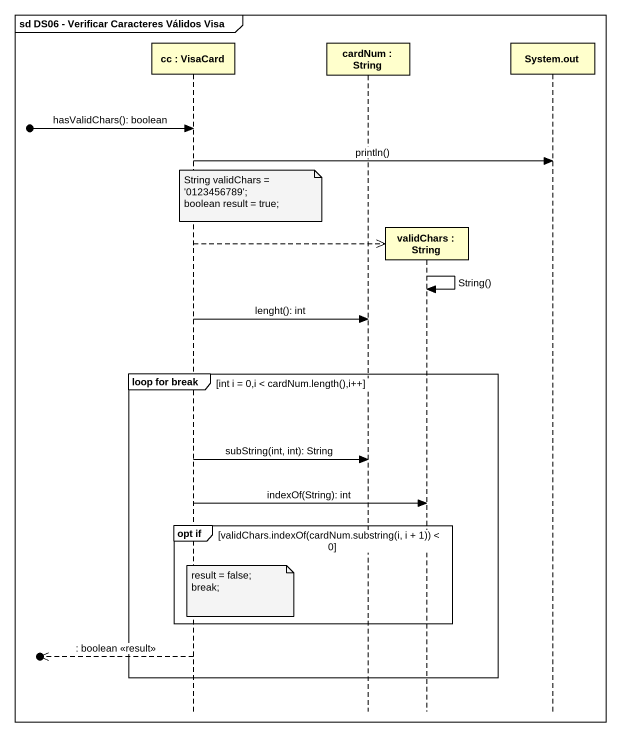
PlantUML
@startuml
mainframe sd DS06 - Verificar Caracteres Válidos Visa
hide footbox
participant "cc : VisaCard" as cc
participant "cardNum : String" as cardNum
participant "validChars : String" as validChars
participant "System.out" as System_out

[o-> cc : hasValidChars(): boolean
cc -> System_out : println()
note over cc
  String validChars = '0123456789';
  boolean result = true;
end note
cc -->> validChars **
validChars -> validChars : String()
cc -> cardNum : lenght(): int
group loop for break [int i = 0,i < cardNum.length(),i++]
  cc -> cardNum : subString(int, int): String
  cc -> validChars : indexOf(String): int
  group opt if [validChars.indexOf(cardNum.substring(i, i + 1)) < 0]
    note over cc
      result = false;
      break;
    end note
  end
  [o<<-- cc : : boolean <<result>>
end
@enduml
